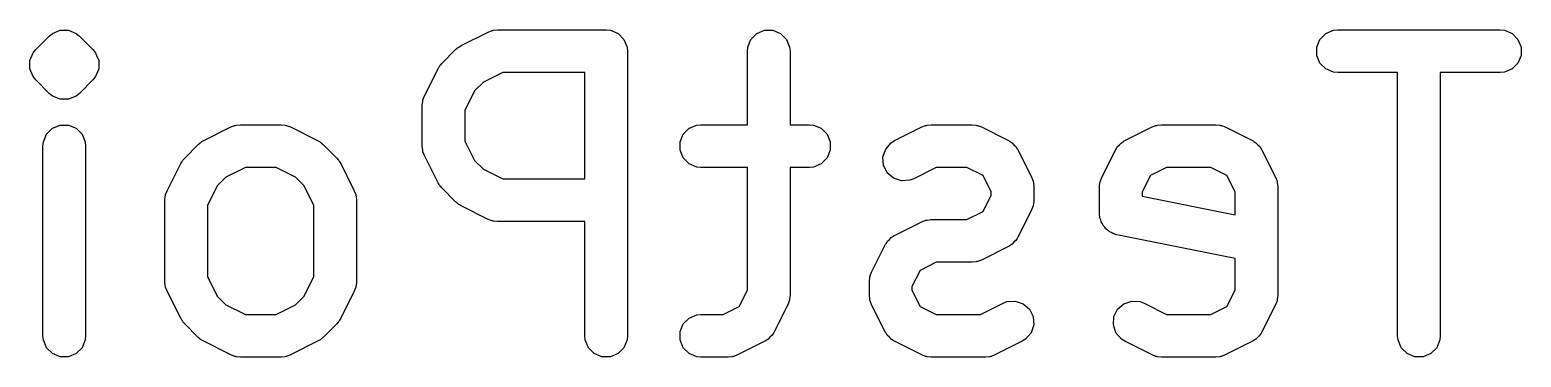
# Model space of a CAD drawing. Header units: inches. Extents: x 4.79 to 7.38, y -3.87 to -2.66.
# Drawn here: x 6.0667 to 6.2731, y -3.2809 to -3.2356 of the extents above; entities that cross this region are included whole.
import ezdxf

# ---------------------------------------------------------------- set-up
doc = ezdxf.new("R2010")
doc.units = ezdxf.units.IN
doc.header["$MEASUREMENT"] = 0
doc.layers.add('BLACK', color=250, linetype='CONTINUOUS')

msp = doc.modelspace()

# ---------------------------------------------------------------- linework, layer by layer
at = {"layer": 'BLACK', "linetype": 'CONTINUOUS'}
for p, q in [((6.06942, -3.23645), (6.06987, -3.23608)), ((6.06987, -3.23608), (6.07093, -3.23564)), ((6.07093, -3.23564), (6.07208, -3.23564)), ((6.07208, -3.23564), (6.07208, -3.23564)), ((6.07208, -3.23564), (6.07315, -3.23608)), ((6.07315, -3.23608), (6.0736, -3.23645)), ((6.12643, -3.23777), (6.13018, -3.2359)), ((6.13018, -3.2359), (6.13072, -3.23569)), ((6.13072, -3.23569), (6.13083, -3.23568)), ((6.13083, -3.23568), (6.13092, -3.23564)), ((6.13092, -3.23564), (6.1315, -3.23558)), ((6.1315, -3.23558), (6.1465, -3.23558)), ((6.1465, -3.23558), (6.14708, -3.23564)), ((6.14708, -3.23564), (6.14814, -3.23608)), ((6.14814, -3.23608), (6.14895, -3.2369)), ((6.16654, -3.2369), (6.16736, -3.23608)), ((6.16736, -3.23608), (6.16842, -3.23564)), ((6.16842, -3.23564), (6.16957, -3.23564)), ((6.16957, -3.23564), (6.17064, -3.23608)), ((6.17064, -3.23608), (6.17145, -3.2369)), ((6.24528, -3.2369), (6.2461, -3.23608)), ((6.2461, -3.23608), (6.24716, -3.23564)), ((6.24716, -3.23564), (6.24774, -3.23558)), ((6.24774, -3.23558), (6.27023, -3.23558)), ((6.27023, -3.23558), (6.27081, -3.23564)), ((6.27081, -3.23564), (6.27187, -3.23608)), ((6.27187, -3.23608), (6.27269, -3.2369)), ((6.06755, -3.23832), (6.06942, -3.23645)), ((6.0736, -3.23645), (6.07547, -3.23832)), ((6.12566, -3.23832), (6.12589, -3.23814)), ((6.12589, -3.23814), (6.12594, -3.23808)), ((6.12594, -3.23808), (6.12603, -3.23802)), ((6.12603, -3.23802), (6.12611, -3.23796)), ((6.12611, -3.23796), (6.12618, -3.23793)), ((6.12618, -3.23793), (6.12643, -3.23777)), ((6.14895, -3.2369), (6.1494, -3.23796)), ((6.1494, -3.23796), (6.14945, -3.23854)), ((6.16604, -3.23854), (6.1661, -3.23796)), ((6.1661, -3.23796), (6.16654, -3.2369)), ((6.17145, -3.2369), (6.17189, -3.23796)), ((6.17189, -3.23796), (6.17195, -3.23854)), ((6.24484, -3.23796), (6.24528, -3.2369)), ((6.24484, -3.23911), (6.24484, -3.23796)), ((6.27269, -3.2369), (6.27313, -3.23796)), ((6.27313, -3.23796), (6.27313, -3.23911)), ((6.06674, -3.23983), (6.06718, -3.23877)), ((6.06674, -3.24099), (6.06674, -3.23983)), ((6.06718, -3.23877), (6.06755, -3.23832)), ((6.07547, -3.23832), (6.07584, -3.23877)), ((6.07584, -3.23877), (6.07598, -3.23911)), ((6.07598, -3.23911), (6.07628, -3.23983)), ((6.07628, -3.23983), (6.07628, -3.24099)), ((6.1236, -3.24042), (6.12379, -3.2402)), ((6.12379, -3.2402), (6.12566, -3.23832)), ((6.14945, -3.23854), (6.14945, -3.27791)), ((6.16604, -3.24871), (6.16604, -3.23854)), ((6.17195, -3.23854), (6.17195, -3.24871)), ((6.24528, -3.24018), (6.24484, -3.23911)), ((6.2461, -3.24099), (6.24528, -3.24018)), ((6.27269, -3.24018), (6.27187, -3.24099)), ((6.27313, -3.23911), (6.27269, -3.24018)), ((6.06718, -3.24205), (6.06674, -3.24099)), ((6.06755, -3.2425), (6.06718, -3.24205)), ((6.07584, -3.24205), (6.07547, -3.2425)), ((6.07628, -3.24099), (6.07584, -3.24205)), ((6.12136, -3.24471), (6.12324, -3.24097)), ((6.12324, -3.24097), (6.12339, -3.24072)), ((6.12339, -3.24072), (6.12342, -3.24065)), ((6.12342, -3.24065), (6.12349, -3.24056)), ((6.12349, -3.24056), (6.12354, -3.24048)), ((6.12354, -3.24048), (6.1236, -3.24042)), ((6.1322, -3.24149), (6.1295, -3.24284)), ((6.14355, -3.24149), (6.1322, -3.24149)), ((6.14355, -3.25621), (6.14355, -3.24149)), ((6.24716, -3.24143), (6.2461, -3.24099)), ((6.24774, -3.24149), (6.24716, -3.24143)), ((6.25603, -3.24149), (6.24774, -3.24149)), ((6.25603, -3.27791), (6.25603, -3.24149)), ((6.27023, -3.24149), (6.26194, -3.24149)), ((6.26194, -3.24149), (6.26194, -3.27791)), ((6.27081, -3.24143), (6.27023, -3.24149)), ((6.27187, -3.24099), (6.27081, -3.24143)), ((6.06942, -3.24437), (6.06755, -3.2425)), ((6.06987, -3.24474), (6.06942, -3.24437)), ((6.0736, -3.24437), (6.07315, -3.24474)), ((6.07547, -3.2425), (6.0736, -3.24437)), ((6.1283, -3.24403), (6.12695, -3.24673)), ((6.1295, -3.24284), (6.1283, -3.24403)), ((6.07093, -3.24518), (6.06987, -3.24474)), ((6.07208, -3.24518), (6.07093, -3.24518)), ((6.07093, -3.24518), (6.07093, -3.24518)), ((6.07315, -3.24474), (6.07208, -3.24518)), ((6.07208, -3.24518), (6.07208, -3.24518)), ((6.12105, -3.24604), (6.12111, -3.24546)), ((6.12105, -3.25166), (6.12105, -3.24604)), ((6.12111, -3.24546), (6.12115, -3.24536)), ((6.12115, -3.24526), (6.12136, -3.24471)), ((6.12115, -3.24536), (6.12115, -3.24526)), ((6.12695, -3.24673), (6.12695, -3.25096)), ((6.06861, -3.25108), (6.06905, -3.25002)), ((6.06905, -3.25002), (6.06987, -3.2492)), ((6.06987, -3.2492), (6.07093, -3.24876)), ((6.07093, -3.24876), (6.07208, -3.24876)), ((6.07208, -3.24876), (6.07315, -3.2492)), ((6.07315, -3.2492), (6.07396, -3.25002)), ((6.07396, -3.25002), (6.0744, -3.25108)), ((6.09081, -3.25089), (6.09456, -3.24902)), ((6.09456, -3.24902), (6.0951, -3.24881)), ((6.0951, -3.24881), (6.09521, -3.2488)), ((6.09521, -3.2488), (6.0953, -3.24876)), ((6.0953, -3.24876), (6.09588, -3.24871)), ((6.09588, -3.24871), (6.1015, -3.24871)), ((6.1015, -3.24871), (6.10208, -3.24876)), ((6.10208, -3.24876), (6.10218, -3.2488)), ((6.10218, -3.2488), (6.10228, -3.24881)), ((6.10228, -3.24881), (6.10283, -3.24902)), ((6.10283, -3.24902), (6.10657, -3.25089)), ((6.15673, -3.25108), (6.15717, -3.25002)), ((6.15717, -3.25002), (6.15798, -3.2492)), ((6.15798, -3.2492), (6.15905, -3.24876)), ((6.15905, -3.24876), (6.15962, -3.24871)), ((6.15962, -3.24871), (6.16604, -3.24871)), ((6.17195, -3.24871), (6.17462, -3.24871)), ((6.17462, -3.24871), (6.1752, -3.24876)), ((6.1752, -3.24876), (6.17626, -3.2492)), ((6.17626, -3.2492), (6.17708, -3.25002)), ((6.17708, -3.25002), (6.17752, -3.25108)), ((6.18642, -3.25089), (6.19017, -3.24902)), ((6.19017, -3.24902), (6.19071, -3.24881)), ((6.19071, -3.24881), (6.19082, -3.2488)), ((6.19082, -3.2488), (6.19092, -3.24876)), ((6.19092, -3.24876), (6.19149, -3.24871)), ((6.19149, -3.24871), (6.19712, -3.24871)), ((6.19712, -3.24871), (6.19769, -3.24876)), ((6.19769, -3.24876), (6.19779, -3.2488)), ((6.19779, -3.2488), (6.1979, -3.24881)), ((6.1979, -3.24881), (6.19844, -3.24902)), ((6.19844, -3.24902), (6.20219, -3.25089)), ((6.21829, -3.25089), (6.22204, -3.24902)), ((6.22204, -3.24902), (6.22258, -3.24881)), ((6.22258, -3.24881), (6.22269, -3.2488)), ((6.22269, -3.2488), (6.22279, -3.24876)), ((6.22279, -3.24876), (6.22336, -3.24871)), ((6.22336, -3.24871), (6.23086, -3.24871)), ((6.23086, -3.24871), (6.23144, -3.24876)), ((6.23144, -3.24876), (6.23154, -3.2488)), ((6.23154, -3.2488), (6.23164, -3.24881)), ((6.23164, -3.24881), (6.23218, -3.24902)), ((6.23218, -3.24902), (6.23593, -3.25089)), ((6.06856, -3.25166), (6.06861, -3.25108)), ((6.06856, -3.27791), (6.06856, -3.25166)), ((6.0744, -3.25108), (6.07446, -3.25166)), ((6.07446, -3.25166), (6.07446, -3.27791)), ((6.08817, -3.25332), (6.09004, -3.25145)), ((6.09004, -3.25145), (6.09027, -3.25126)), ((6.09027, -3.25126), (6.09032, -3.2512)), ((6.09032, -3.2512), (6.09041, -3.25115)), ((6.09041, -3.25115), (6.09049, -3.25108)), ((6.09049, -3.25108), (6.09056, -3.25105)), ((6.09056, -3.25105), (6.09081, -3.25089)), ((6.10657, -3.25089), (6.10682, -3.25105)), ((6.10682, -3.25105), (6.10689, -3.25108)), ((6.10689, -3.25108), (6.10698, -3.25115)), ((6.10698, -3.25115), (6.10706, -3.2512)), ((6.10706, -3.2512), (6.10712, -3.25126)), ((6.10712, -3.25126), (6.10734, -3.25145)), ((6.10734, -3.25145), (6.10922, -3.25332)), ((6.12111, -3.25224), (6.12105, -3.25166)), ((6.12115, -3.25233), (6.12111, -3.25224)), ((6.12115, -3.25244), (6.12115, -3.25233)), ((6.12136, -3.25298), (6.12115, -3.25244)), ((6.12695, -3.25096), (6.1283, -3.25366)), ((6.15673, -3.25224), (6.15673, -3.25108)), ((6.15717, -3.2533), (6.15673, -3.25224)), ((6.17752, -3.25224), (6.17708, -3.2533)), ((6.17752, -3.25108), (6.17752, -3.25224)), ((6.18481, -3.25316), (6.18518, -3.25207)), ((6.18518, -3.25207), (6.18593, -3.2512)), ((6.18593, -3.2512), (6.18642, -3.25089)), ((6.20219, -3.25089), (6.20228, -3.25095)), ((6.20228, -3.25095), (6.20233, -3.25097)), ((6.20233, -3.25097), (6.20239, -3.25102)), ((6.20239, -3.25102), (6.20268, -3.2512)), ((6.20268, -3.2512), (6.20292, -3.25148)), ((6.20292, -3.25148), (6.2032, -3.25172)), ((6.2032, -3.25172), (6.20338, -3.25202)), ((6.20338, -3.25202), (6.20343, -3.25207)), ((6.20343, -3.25207), (6.20345, -3.25212)), ((6.20345, -3.25212), (6.20351, -3.25221)), ((6.20351, -3.25221), (6.20538, -3.25596)), ((6.2151, -3.25596), (6.21697, -3.25221)), ((6.21697, -3.25221), (6.21703, -3.25212)), ((6.21703, -3.25212), (6.21705, -3.25207)), ((6.21705, -3.25207), (6.2171, -3.25202)), ((6.2171, -3.25202), (6.21728, -3.25172)), ((6.21728, -3.25172), (6.21756, -3.25148)), ((6.21756, -3.25148), (6.2178, -3.2512)), ((6.2178, -3.2512), (6.2181, -3.25102)), ((6.2181, -3.25102), (6.21815, -3.25097)), ((6.21815, -3.25097), (6.2182, -3.25095)), ((6.2182, -3.25095), (6.21829, -3.25089)), ((6.23593, -3.25089), (6.23603, -3.25095)), ((6.23603, -3.25095), (6.23608, -3.25097)), ((6.23608, -3.25097), (6.23613, -3.25102)), ((6.23613, -3.25102), (6.23642, -3.2512)), ((6.23642, -3.2512), (6.23667, -3.25148)), ((6.23667, -3.25148), (6.23695, -3.25172)), ((6.23695, -3.25172), (6.23713, -3.25202)), ((6.23713, -3.25202), (6.23718, -3.25207)), ((6.23718, -3.25207), (6.23719, -3.25212)), ((6.23719, -3.25212), (6.23725, -3.25221)), ((6.23725, -3.25221), (6.23913, -3.25596)), ((6.08574, -3.25784), (6.08762, -3.25409)), ((6.08762, -3.25409), (6.08777, -3.25384)), ((6.08777, -3.25384), (6.0878, -3.25377)), ((6.0878, -3.25377), (6.08787, -3.25369)), ((6.08787, -3.25369), (6.08792, -3.2536)), ((6.08792, -3.2536), (6.08798, -3.25355)), ((6.08798, -3.25355), (6.08817, -3.25332)), ((6.09658, -3.25461), (6.09388, -3.25596)), ((6.10081, -3.25461), (6.09658, -3.25461)), ((6.10351, -3.25596), (6.10081, -3.25461)), ((6.10922, -3.25332), (6.1094, -3.25355)), ((6.1094, -3.25355), (6.10946, -3.2536)), ((6.10946, -3.2536), (6.10952, -3.25369)), ((6.10952, -3.25369), (6.10958, -3.25377)), ((6.10958, -3.25377), (6.10961, -3.25384)), ((6.10961, -3.25384), (6.10977, -3.25409)), ((6.10977, -3.25409), (6.11164, -3.25784)), ((6.12324, -3.25673), (6.12136, -3.25298)), ((6.1283, -3.25366), (6.1295, -3.25486)), ((6.15798, -3.25411), (6.15717, -3.2533)), ((6.15905, -3.25456), (6.15798, -3.25411)), ((6.15962, -3.25461), (6.15905, -3.25456)), ((6.16604, -3.25461), (6.15962, -3.25461)), ((6.16604, -3.27158), (6.16604, -3.25461)), ((6.17462, -3.25461), (6.17195, -3.25461)), ((6.17195, -3.25461), (6.17195, -3.27228)), ((6.1752, -3.25456), (6.17462, -3.25461)), ((6.17626, -3.25411), (6.1752, -3.25456)), ((6.17708, -3.2533), (6.17626, -3.25411)), ((6.1849, -3.25431), (6.18481, -3.25316)), ((6.18541, -3.25534), (6.1849, -3.25431)), ((6.19219, -3.25461), (6.18906, -3.25618)), ((6.19642, -3.25461), (6.19219, -3.25461)), ((6.19867, -3.25574), (6.19642, -3.25461)), ((6.22406, -3.25461), (6.22182, -3.25574)), ((6.23017, -3.25461), (6.22406, -3.25461)), ((6.23241, -3.25574), (6.23017, -3.25461)), ((6.09388, -3.25596), (6.09268, -3.25716)), ((6.1047, -3.25716), (6.10351, -3.25596)), ((6.12339, -3.25698), (6.12324, -3.25673)), ((6.1295, -3.25486), (6.1322, -3.25621)), ((6.1322, -3.25621), (6.14355, -3.25621)), ((6.18628, -3.2561), (6.18541, -3.25534)), ((6.18737, -3.25646), (6.18628, -3.2561)), ((6.18852, -3.25638), (6.18737, -3.25646)), ((6.18906, -3.25618), (6.18852, -3.25638)), ((6.19979, -3.25798), (6.19867, -3.25574)), ((6.20538, -3.25596), (6.20559, -3.2565)), ((6.20559, -3.2565), (6.2056, -3.25661)), ((6.2056, -3.25661), (6.20564, -3.25671)), ((6.20564, -3.25671), (6.20569, -3.25728)), ((6.21479, -3.25728), (6.21484, -3.25671)), ((6.21484, -3.25671), (6.21488, -3.25661)), ((6.21488, -3.25661), (6.21489, -3.2565)), ((6.21489, -3.2565), (6.2151, -3.25596)), ((6.22182, -3.25574), (6.22069, -3.25798)), ((6.23354, -3.25798), (6.23241, -3.25574)), ((6.23913, -3.25596), (6.23934, -3.2565)), ((6.23934, -3.2565), (6.23934, -3.25661)), ((6.23934, -3.25661), (6.23938, -3.25671)), ((6.23938, -3.25671), (6.23944, -3.25728)), ((6.08543, -3.25916), (6.08549, -3.25858)), ((6.08549, -3.25858), (6.08553, -3.25848)), ((6.08553, -3.25838), (6.08574, -3.25784)), ((6.08553, -3.25848), (6.08553, -3.25838)), ((6.09268, -3.25716), (6.09133, -3.25986)), ((6.10605, -3.25986), (6.1047, -3.25716)), ((6.11164, -3.25784), (6.11185, -3.25838)), ((6.11185, -3.25838), (6.11186, -3.25848)), ((6.11186, -3.25848), (6.1119, -3.25858)), ((6.1119, -3.25858), (6.11196, -3.25916)), ((6.12342, -3.25705), (6.12339, -3.25698)), ((6.12349, -3.25713), (6.12342, -3.25705)), ((6.12354, -3.25722), (6.12349, -3.25713)), ((6.1236, -3.25727), (6.12354, -3.25722)), ((6.12379, -3.2575), (6.1236, -3.25727)), ((6.12566, -3.25937), (6.12379, -3.2575)), ((6.19867, -3.26071), (6.19979, -3.25846)), ((6.19979, -3.25846), (6.19979, -3.25798)), ((6.20569, -3.25728), (6.20569, -3.25916)), ((6.21479, -3.26103), (6.21479, -3.25728)), ((6.22069, -3.25798), (6.22069, -3.25861)), ((6.22069, -3.25861), (6.23354, -3.26118)), ((6.23354, -3.26118), (6.23354, -3.25798)), ((6.23944, -3.25728), (6.23944, -3.27228)), ((6.08543, -3.27041), (6.08543, -3.25916)), ((6.09133, -3.25986), (6.09133, -3.26971)), ((6.10605, -3.26971), (6.10605, -3.25986)), ((6.11196, -3.25916), (6.11196, -3.27041)), ((6.12589, -3.25956), (6.12566, -3.25937)), ((6.12594, -3.25962), (6.12589, -3.25956)), ((6.12603, -3.25967), (6.12594, -3.25962)), ((6.12611, -3.25974), (6.12603, -3.25967)), ((6.12618, -3.25977), (6.12611, -3.25974)), ((6.12643, -3.25992), (6.12618, -3.25977)), ((6.13018, -3.2618), (6.12643, -3.25992)), ((6.19642, -3.26183), (6.19867, -3.26071)), ((6.20538, -3.26048), (6.20351, -3.26423)), ((6.20559, -3.25994), (6.20538, -3.26048)), ((6.2056, -3.25983), (6.20559, -3.25994)), ((6.20564, -3.25973), (6.2056, -3.25983)), ((6.20569, -3.25916), (6.20564, -3.25973)), ((6.13072, -3.26201), (6.13018, -3.2618)), ((6.13083, -3.26201), (6.13072, -3.26201)), ((6.13092, -3.26205), (6.13083, -3.26201)), ((6.1315, -3.26211), (6.13092, -3.26205)), ((6.14355, -3.26211), (6.1315, -3.26211)), ((6.14355, -3.27791), (6.14355, -3.26211)), ((6.18642, -3.26402), (6.19017, -3.26214)), ((6.19017, -3.26214), (6.19071, -3.26193)), ((6.19071, -3.26193), (6.19082, -3.26193)), ((6.19082, -3.26193), (6.19092, -3.26189)), ((6.19092, -3.26189), (6.19149, -3.26183)), ((6.19149, -3.26183), (6.19642, -3.26183)), ((6.21484, -3.26161), (6.21479, -3.26103)), ((6.21495, -3.26188), (6.21484, -3.26161)), ((6.21501, -3.26216), (6.21495, -3.26188)), ((6.21517, -3.2624), (6.21501, -3.26216)), ((6.21529, -3.26267), (6.21517, -3.2624)), ((6.21549, -3.26288), (6.21529, -3.26267)), ((6.21565, -3.26312), (6.21549, -3.26288)), ((6.18523, -3.26514), (6.18541, -3.26485)), ((6.18541, -3.26485), (6.18569, -3.2646)), ((6.18569, -3.2646), (6.18593, -3.26432)), ((6.18593, -3.26432), (6.18623, -3.26414)), ((6.18623, -3.26414), (6.18628, -3.26409)), ((6.18628, -3.26409), (6.18633, -3.26408)), ((6.18633, -3.26408), (6.18642, -3.26402)), ((6.20292, -3.26496), (6.20268, -3.26524)), ((6.2032, -3.26472), (6.20292, -3.26496)), ((6.20338, -3.26443), (6.2032, -3.26472)), ((6.20343, -3.26437), (6.20338, -3.26443)), ((6.20345, -3.26432), (6.20343, -3.26437)), ((6.20351, -3.26423), (6.20345, -3.26432)), ((6.21589, -3.26328), (6.21565, -3.26312)), ((6.2161, -3.26349), (6.21589, -3.26328)), ((6.21637, -3.2636), (6.2161, -3.26349)), ((6.21661, -3.26376), (6.21637, -3.2636)), ((6.21716, -3.26393), (6.21661, -3.26376)), ((6.23354, -3.2672), (6.21716, -3.26393)), ((6.18323, -3.26909), (6.1851, -3.26534)), ((6.1851, -3.26534), (6.18516, -3.26524)), ((6.18516, -3.26524), (6.18518, -3.2652)), ((6.18518, -3.2652), (6.18523, -3.26514)), ((6.20219, -3.26555), (6.19844, -3.26742)), ((6.20228, -3.26549), (6.20219, -3.26555)), ((6.20233, -3.26547), (6.20228, -3.26549)), ((6.20239, -3.26542), (6.20233, -3.26547)), ((6.20268, -3.26524), (6.20239, -3.26542)), ((6.18302, -3.26963), (6.18323, -3.26909)), ((6.18994, -3.26886), (6.18882, -3.2711)), ((6.19219, -3.26774), (6.18994, -3.26886)), ((6.19712, -3.26774), (6.19219, -3.26774)), ((6.19769, -3.26768), (6.19712, -3.26774)), ((6.19779, -3.26764), (6.19769, -3.26768)), ((6.1979, -3.26763), (6.19779, -3.26764)), ((6.19844, -3.26742), (6.1979, -3.26763)), ((6.23354, -3.27158), (6.23354, -3.2672)), ((6.08549, -3.27098), (6.08543, -3.27041)), ((6.08553, -3.27108), (6.08549, -3.27098)), ((6.08553, -3.27119), (6.08553, -3.27108)), ((6.08574, -3.27173), (6.08553, -3.27119)), ((6.09133, -3.26971), (6.09268, -3.27241)), ((6.1047, -3.27241), (6.10605, -3.26971)), ((6.11185, -3.27119), (6.11164, -3.27173)), ((6.11186, -3.27108), (6.11185, -3.27119)), ((6.1119, -3.27098), (6.11186, -3.27108)), ((6.11196, -3.27041), (6.1119, -3.27098)), ((6.18292, -3.27041), (6.18297, -3.26983)), ((6.18292, -3.27228), (6.18292, -3.27041)), ((6.18297, -3.26983), (6.18301, -3.26973)), ((6.18301, -3.26973), (6.18302, -3.26963)), ((6.18882, -3.2711), (6.18882, -3.27158)), ((6.08762, -3.27548), (6.08574, -3.27173)), ((6.09268, -3.27241), (6.09388, -3.2736)), ((6.10351, -3.2736), (6.1047, -3.27241)), ((6.11164, -3.27173), (6.10977, -3.27548)), ((6.16492, -3.27383), (6.16604, -3.27158)), ((6.17184, -3.27306), (6.17164, -3.2736)), ((6.17185, -3.27296), (6.17184, -3.27306)), ((6.17189, -3.27286), (6.17185, -3.27296)), ((6.17195, -3.27228), (6.17189, -3.27286)), ((6.18297, -3.27286), (6.18292, -3.27228)), ((6.18301, -3.27296), (6.18297, -3.27286)), ((6.18302, -3.27306), (6.18301, -3.27296)), ((6.18323, -3.2736), (6.18302, -3.27306)), ((6.18882, -3.27158), (6.18994, -3.27383)), ((6.20142, -3.27339), (6.20196, -3.27318)), ((6.20196, -3.27318), (6.20311, -3.2731)), ((6.20311, -3.2731), (6.2042, -3.27347)), ((6.21815, -3.27347), (6.21925, -3.2731)), ((6.21925, -3.2731), (6.22039, -3.27318)), ((6.22039, -3.27318), (6.22094, -3.27339)), ((6.23241, -3.27383), (6.23354, -3.27158)), ((6.23934, -3.27306), (6.23913, -3.2736)), ((6.23938, -3.27286), (6.23934, -3.27296)), ((6.23934, -3.27296), (6.23934, -3.27306)), ((6.23944, -3.27228), (6.23938, -3.27286)), ((6.09388, -3.2736), (6.09658, -3.27495)), ((6.09658, -3.27495), (6.10081, -3.27495)), ((6.10081, -3.27495), (6.10351, -3.2736)), ((6.15798, -3.27545), (6.15905, -3.27501)), ((6.15905, -3.27501), (6.15962, -3.27495)), ((6.15962, -3.27495), (6.16267, -3.27495)), ((6.16267, -3.27495), (6.16492, -3.27383)), ((6.17164, -3.2736), (6.16976, -3.27735)), ((6.1851, -3.27735), (6.18323, -3.2736)), ((6.18994, -3.27383), (6.19219, -3.27495)), ((6.19219, -3.27495), (6.1983, -3.27495)), ((6.1983, -3.27495), (6.20142, -3.27339)), ((6.2042, -3.27347), (6.20507, -3.27422)), ((6.20507, -3.27422), (6.20559, -3.27525)), ((6.20559, -3.27525), (6.20567, -3.2764)), ((6.21669, -3.2764), (6.21677, -3.27525)), ((6.21677, -3.27525), (6.21728, -3.27422)), ((6.21728, -3.27422), (6.21815, -3.27347)), ((6.22094, -3.27339), (6.22406, -3.27495)), ((6.22406, -3.27495), (6.23017, -3.27495)), ((6.23017, -3.27495), (6.23241, -3.27383)), ((6.23913, -3.2736), (6.23725, -3.27735)), ((6.08777, -3.27573), (6.08762, -3.27548)), ((6.0878, -3.2758), (6.08777, -3.27573)), ((6.08787, -3.27588), (6.0878, -3.2758)), ((6.08792, -3.27597), (6.08787, -3.27588)), ((6.08798, -3.27602), (6.08792, -3.27597)), ((6.08817, -3.27624), (6.08798, -3.27602)), ((6.09004, -3.27812), (6.08817, -3.27624)), ((6.10922, -3.27624), (6.10734, -3.27812)), ((6.1094, -3.27602), (6.10922, -3.27624)), ((6.10946, -3.27597), (6.1094, -3.27602)), ((6.10952, -3.27588), (6.10946, -3.27597)), ((6.10958, -3.2758), (6.10952, -3.27588)), ((6.10961, -3.27573), (6.10958, -3.2758)), ((6.10977, -3.27548), (6.10961, -3.27573)), ((6.15673, -3.27733), (6.15717, -3.27627)), ((6.15673, -3.27848), (6.15673, -3.27733)), ((6.15717, -3.27627), (6.15798, -3.27545)), ((6.16969, -3.27749), (6.16964, -3.27755)), ((6.1697, -3.27745), (6.16969, -3.27749)), ((6.16976, -3.27735), (6.1697, -3.27745)), ((6.18516, -3.27745), (6.1851, -3.27735)), ((6.18518, -3.27749), (6.18516, -3.27745)), ((6.18523, -3.27755), (6.18518, -3.27749)), ((6.20531, -3.27749), (6.20455, -3.27836)), ((6.20567, -3.2764), (6.20531, -3.27749)), ((6.21705, -3.27749), (6.21669, -3.2764)), ((6.2178, -3.27836), (6.21705, -3.27749)), ((6.23718, -3.27749), (6.23713, -3.27755)), ((6.23719, -3.27745), (6.23718, -3.27749)), ((6.23725, -3.27735), (6.23719, -3.27745)), ((6.06861, -3.27848), (6.06856, -3.27791)), ((6.06905, -3.27955), (6.06861, -3.27848)), ((6.06987, -3.28036), (6.06905, -3.27955)), ((6.07396, -3.27955), (6.07315, -3.28036)), ((6.0744, -3.27848), (6.07396, -3.27955)), ((6.07446, -3.27791), (6.0744, -3.27848)), ((6.09027, -3.27831), (6.09004, -3.27812)), ((6.09032, -3.27836), (6.09027, -3.27831)), ((6.09041, -3.27842), (6.09032, -3.27836)), ((6.09049, -3.27849), (6.09041, -3.27842)), ((6.09056, -3.27852), (6.09049, -3.27849)), ((6.09081, -3.27867), (6.09056, -3.27852)), ((6.09456, -3.28055), (6.09081, -3.27867)), ((6.10657, -3.27867), (6.10283, -3.28055)), ((6.10682, -3.27852), (6.10657, -3.27867)), ((6.10689, -3.27849), (6.10682, -3.27852)), ((6.10698, -3.27842), (6.10689, -3.27849)), ((6.10706, -3.27836), (6.10698, -3.27842)), ((6.10712, -3.27831), (6.10706, -3.27836)), ((6.10734, -3.27812), (6.10712, -3.27831)), ((6.1436, -3.27848), (6.14355, -3.27791)), ((6.14404, -3.27955), (6.1436, -3.27848)), ((6.14486, -3.28036), (6.14404, -3.27955)), ((6.14895, -3.27955), (6.14814, -3.28036)), ((6.1494, -3.27848), (6.14895, -3.27955)), ((6.14945, -3.27791), (6.1494, -3.27848)), ((6.15717, -3.27955), (6.15673, -3.27848)), ((6.15798, -3.28036), (6.15717, -3.27955)), ((6.16844, -3.27867), (6.16469, -3.28055)), ((6.16854, -3.27861), (6.16844, -3.27867)), ((6.16858, -3.2786), (6.16854, -3.27861)), ((6.16864, -3.27855), (6.16858, -3.2786)), ((6.16893, -3.27836), (6.16864, -3.27855)), ((6.16917, -3.27808), (6.16893, -3.27836)), ((6.16945, -3.27784), (6.16917, -3.27808)), ((6.16964, -3.27755), (6.16945, -3.27784)), ((6.18541, -3.27784), (6.18523, -3.27755)), ((6.18569, -3.27808), (6.18541, -3.27784)), ((6.18593, -3.27836), (6.18569, -3.27808)), ((6.18623, -3.27855), (6.18593, -3.27836)), ((6.18628, -3.2786), (6.18623, -3.27855)), ((6.18633, -3.27861), (6.18628, -3.2786)), ((6.18642, -3.27867), (6.18633, -3.27861)), ((6.19017, -3.28055), (6.18642, -3.27867)), ((6.20406, -3.27867), (6.20031, -3.28055)), ((6.20455, -3.27836), (6.20406, -3.27867)), ((6.21829, -3.27867), (6.2178, -3.27836)), ((6.22204, -3.28055), (6.21829, -3.27867)), ((6.23593, -3.27867), (6.23218, -3.28055)), ((6.23603, -3.27861), (6.23593, -3.27867)), ((6.23608, -3.2786), (6.23603, -3.27861)), ((6.23613, -3.27855), (6.23608, -3.2786)), ((6.23642, -3.27836), (6.23613, -3.27855)), ((6.23667, -3.27808), (6.23642, -3.27836)), ((6.23695, -3.27784), (6.23667, -3.27808)), ((6.23713, -3.27755), (6.23695, -3.27784)), ((6.25609, -3.27848), (6.25603, -3.27791)), ((6.25653, -3.27955), (6.25609, -3.27848)), ((6.25734, -3.28036), (6.25653, -3.27955)), ((6.26144, -3.27955), (6.26063, -3.28036)), ((6.26188, -3.27848), (6.26144, -3.27955)), ((6.26194, -3.27791), (6.26188, -3.27848)), ((6.07093, -3.2808), (6.06987, -3.28036)), ((6.07208, -3.2808), (6.07093, -3.2808)), ((6.07315, -3.28036), (6.07208, -3.2808)), ((6.0951, -3.28075), (6.09456, -3.28055)), ((6.09521, -3.28076), (6.0951, -3.28075)), ((6.0953, -3.2808), (6.09521, -3.28076)), ((6.09588, -3.28086), (6.0953, -3.2808)), ((6.1015, -3.28086), (6.09588, -3.28086)), ((6.10208, -3.2808), (6.1015, -3.28086)), ((6.10218, -3.28076), (6.10208, -3.2808)), ((6.10228, -3.28075), (6.10218, -3.28076)), ((6.10283, -3.28055), (6.10228, -3.28075)), ((6.14592, -3.2808), (6.14486, -3.28036)), ((6.14708, -3.2808), (6.14592, -3.2808)), ((6.14814, -3.28036), (6.14708, -3.2808)), ((6.15905, -3.2808), (6.15798, -3.28036)), ((6.15962, -3.28086), (6.15905, -3.2808)), ((6.16337, -3.28086), (6.15962, -3.28086)), ((6.16395, -3.2808), (6.16337, -3.28086)), ((6.16405, -3.28076), (6.16395, -3.2808)), ((6.16415, -3.28075), (6.16405, -3.28076)), ((6.16469, -3.28055), (6.16415, -3.28075)), ((6.19071, -3.28075), (6.19017, -3.28055)), ((6.19082, -3.28076), (6.19071, -3.28075)), ((6.19092, -3.2808), (6.19082, -3.28076)), ((6.19149, -3.28086), (6.19092, -3.2808)), ((6.19899, -3.28086), (6.19149, -3.28086)), ((6.19957, -3.2808), (6.19899, -3.28086)), ((6.19967, -3.28076), (6.19957, -3.2808)), ((6.19977, -3.28075), (6.19967, -3.28076)), ((6.20031, -3.28055), (6.19977, -3.28075)), ((6.22258, -3.28075), (6.22204, -3.28055)), ((6.22269, -3.28076), (6.22258, -3.28075)), ((6.22279, -3.2808), (6.22269, -3.28076)), ((6.22336, -3.28086), (6.22279, -3.2808)), ((6.23086, -3.28086), (6.22336, -3.28086)), ((6.23144, -3.2808), (6.23086, -3.28086)), ((6.23154, -3.28076), (6.23144, -3.2808)), ((6.23164, -3.28075), (6.23154, -3.28076)), ((6.23218, -3.28055), (6.23164, -3.28075)), ((6.25841, -3.2808), (6.25734, -3.28036)), ((6.25956, -3.2808), (6.25841, -3.2808)), ((6.26063, -3.28036), (6.25956, -3.2808))]:
    msp.add_line(p, q, dxfattribs=at)

doc.saveas('drawing.dxf')
